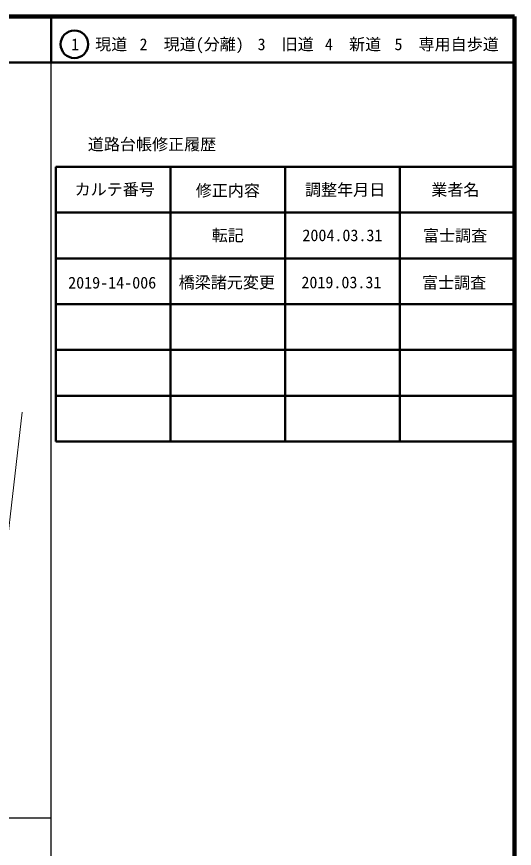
# Model space of a CAD drawing. Units: millimetres on the paper, enlarged 1000 times. Extents: x 40000 to 680000, y 20000 to 380000.
# Drawn here: x 571444 to 680000, y 198357 to 380000 of the extents above; entities that cross this region are included whole.
import ezdxf
from ezdxf.enums import TextEntityAlignment as Align

# ---------------------------------------------------------------- set-up
doc = ezdxf.new("R2010")
doc.units = ezdxf.units.MM
doc.header["$LTSCALE"] = 1000
for name, color, linetype, lineweight in [('M-TTL', 7, 'Continuous', 13), ('M-TTL-BAND', 7, 'Continuous', 25), ('M-TTL-FRAM', 7, 'Continuous', 13), ('M-TTL-LINE', 7, 'Continuous', 50), ('M-TTL-TXT', 7, 'Continuous', 13)]:
    doc.layers.add(name, color=color, linetype=linetype, lineweight=lineweight)
doc.styles.add('ＭＳ ゴシック', font='')
doc.styles.get('ＭＳ ゴシック').set_extended_font_data('MS Gothic')

msp = doc.modelspace()

# ---------------------------------------------------------------- linework, layer by layer
at = {"layer": 'M-TTL', "color": 2, "lineweight": 140}
for p, q in [((680000, 380000), (40000, 380000)), ((680000, 20000), (680000, 380000))]:
    msp.add_line(p, q, dxfattribs=at)
at = {"layer": 'M-TTL-BAND'}
for p, q in [((579000, 20000), (579000, 370000)), ((40000, 205000), (579000, 205000))]:
    msp.add_line(p, q, dxfattribs=at)
at = {"layer": 'M-TTL-FRAM', "color": 2, "lineweight": 50}
for p, q in [((580000, 347197), (580000, 287197)), ((580000, 347197), (680000, 347197)), ((580000, 287197), (680000, 287197))]:
    msp.add_line(p, q, dxfattribs=at)
at = {"layer": 'M-TTL-LINE'}
for p, q in [((579000, 380000), (579000, 370000)), ((40000, 370000), (680000, 370000)), ((605000, 347197), (605000, 287197)), ((630000, 347197), (630000, 287197)), ((655000, 347197), (655000, 287197)), ((580000, 337197), (680000, 337197)), ((580000, 327197), (680000, 327197)), ((580000, 317197), (680000, 317197)), ((580000, 307197), (680000, 307197)), ((580000, 297197), (680000, 297197))]:
    msp.add_line(p, q, dxfattribs=at)
msp.add_circle((584031, 373958), 3000, dxfattribs=at)
at = {"layer": 'M-TTL-TXT', "color": 3}
msp.add_line((572676, 293635), (569040, 261878), dxfattribs=at)

# ---------------------------------------------------------------- texts
at = {"layer": 'M-TTL-TXT', "style": 'ＭＳ ゴシック'}
for s, p in [('1\u3000現道', (589448, 373958)), ('2\u3000現道(分離)', (609619, 373958)), ('3\u3000旧道', (630121, 373958)), ('4\u3000新道', (644824, 373958)), ('5\u3000専用自歩道', (665228, 373958)), ('道路台帳修正履歴', (600968, 352113)), ('カルテ番号', (592839, 342277)), ('修正内容', (617509, 342023)), ('調整年月日', (643089, 342197)), ('業者名', (667134, 342197)), ('転記', (617500, 332245)), ('2004.03.31', (642500, 332245)), ('富士調査', (667077, 332189)), ('橋梁諸元変更', (617281, 321962)), ('富士調査', (666858, 321905)), ('2019-14-006', (592281, 321905)), ('2019.03.31', (642281, 321962))]:
    msp.add_text(s, height=2566, dxfattribs=at).set_placement(p, align=Align.MIDDLE_CENTER)

doc.saveas('drawing.dxf')
